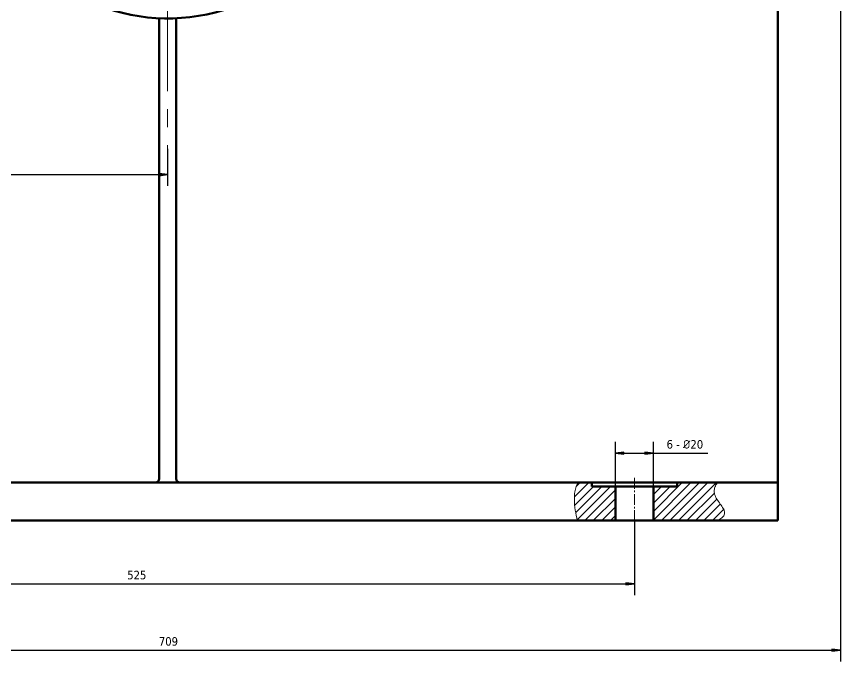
# Model space of a CAD drawing. Header units: millimetres. Extents: x 75 to 4670, y -59 to 2493.
# Drawn here: x 1149.2 to 1583.9, y 1388 to 1728.5 of the extents above; entities that cross this region are included whole.
import ezdxf

# ---------------------------------------------------------------- set-up
doc = ezdxf.new("R2010")
doc.units = ezdxf.units.MM
doc.header["$LTSCALE"] = 3
doc.linetypes.add('CENTER2', pattern=[28.575, 19.05, -3.175, 3.175, -3.175])
doc.linetypes.add('CENTERX2', pattern=[101.6, 63.5, -12.7, 12.7, -12.7])
for name, color, linetype, lineweight in [('副本(1) 中心标记（ISO）', 1, 'CENTER2', 13), ('副本(1) 中心线 (ISO)', 1, 'CENTERX2', 13), ('副本(1) 可见窄的 (ISO)', 7, 'Continuous', 15), ('可见 (ISO)', 7, 'Continuous', 50)]:
    doc.layers.add(name, color=color, linetype=linetype, lineweight=lineweight)
doc.styles.add('注释文本 (ISO)', font='tahoma.ttf')
doc.dimstyles.new('默认 (GB)', dxfattribs={"dimscale": 3, "dimtxt": 1.5, "dimasz": 1.5, "dimexe": 2, "dimexo": 0, "dimgap": 0.75, "dimtad": 1, "dimrnd": 1e-08, "dimdsep": 46, "dimtxsty": '注释文本 (ISO)', "dimblk": 'Filled-2', "dimcen": 0.09, "dimdle": 10, "dimclrd": 256, "dimclre": 256, "dimclrt": 256, "dimaunit": 1, "dimadec": 3, "dimazin": 2, "dimtfac": 1, "dimtmove": 0, "dimatfit": 3, "dimldrblk": 'Filled-2', "dimfxl": 1, "dimtolj": 1, "dimtzin": 0, "dimlwd": -1, "dimlwe": -1, "dimarcsym": 0})

# ---------------------------------------------------------------- blocks, each defined once
blk = doc.blocks.new('Filled-2')
at = {"color": 0}
for p, q in [((0, 0), (-1, 0.125)), ((-1, 0.125), (-1, -0.125)), ((-1, 0), (0, 0)), ((-1, -0.125), (0, 0))]:
    blk.add_line(p, q, dxfattribs=at)
at = {"color": 0, "flags": 128}
blk.add_lwpolyline([(-1, -0.125), (0, 0), (-1, 0.125), (-1, -0.125)], dxfattribs=at)
at = {"color": 0}
blk.add_solid([(-1, -0.125), (0, 0), (-1, 0.125), (-1, -0.125)], dxfattribs=at)
blk = doc.blocks.new('*D71')
at = {"transparency": 16777216}
for p, q in [((874.87, 1671.52), (874.87, 1639)), ((1228.87, 1658.55), (1228.87, 1639)), ((879.37, 1645), (1224.37, 1645))]:
    blk.add_line(p, q, dxfattribs=at)
at = {"layer": 'Defpoints', "color": 0, "transparency": 16777216}
for p in [(874.87, 1671.52), (1228.87, 1658.55), (1228.87, 1645)]:
    blk.add_point(p, dxfattribs=at)
at = {"transparency": 16777216, "xscale": 4.5, "yscale": 4.5, "zscale": 4.5, "rotation": 180}
blk.add_blockref('Filled-2', (874.87, 1645), dxfattribs=at)
at = {"transparency": 16777216, "xscale": 4.5, "yscale": 4.5, "zscale": 4.5}
blk.add_blockref('Filled-2', (1228.87, 1645), dxfattribs=at)
at = {"transparency": 16777216, "insert": (1051.87, 1649.59), "char_height": 4.5, "attachment_point": 5, "style": '注释文本 (ISO)'}
blk.add_mtext('\\A1;354 %%P 0.0445', dxfattribs=at)
blk = doc.blocks.new('*D73')
at = {"transparency": 16777216}
for p, q in [((1583.87, 1812.45), (1583.87, 1388)), ((874.75, 1412), (874.75, 1388)), ((879.25, 1394), (1579.37, 1394))]:
    blk.add_line(p, q, dxfattribs=at)
at = {"layer": 'Defpoints', "color": 0, "transparency": 16777216}
for p in [(1583.87, 1812.45), (874.75, 1412), (1583.87, 1394)]:
    blk.add_point(p, dxfattribs=at)
at = {"transparency": 16777216, "xscale": 4.5, "yscale": 4.5, "zscale": 4.5, "rotation": 180}
blk.add_blockref('Filled-2', (874.75, 1394), dxfattribs=at)
at = {"transparency": 16777216, "xscale": 4.5, "yscale": 4.5, "zscale": 4.5}
blk.add_blockref('Filled-2', (1583.87, 1394), dxfattribs=at)
at = {"transparency": 16777216, "insert": (1229.31, 1398.59), "char_height": 4.5, "attachment_point": 5, "style": '注释文本 (ISO)'}
blk.add_mtext('\\A1;709', dxfattribs=at)
blk = doc.blocks.new('*D77')
at = {"transparency": 16777216}
for p, q in [((950.13, 1462.45), (950.13, 1423)), ((1475.13, 1462.45), (1475.13, 1423)), ((954.63, 1429), (1470.63, 1429))]:
    blk.add_line(p, q, dxfattribs=at)
at = {"layer": 'Defpoints', "color": 0, "transparency": 16777216}
for p in [(950.13, 1462.45), (1475.13, 1462.45), (1475.13, 1429)]:
    blk.add_point(p, dxfattribs=at)
at = {"transparency": 16777216, "xscale": 4.5, "yscale": 4.5, "zscale": 4.5, "rotation": 180}
blk.add_blockref('Filled-2', (950.13, 1429), dxfattribs=at)
at = {"transparency": 16777216, "xscale": 4.5, "yscale": 4.5, "zscale": 4.5}
blk.add_blockref('Filled-2', (1475.13, 1429), dxfattribs=at)
at = {"transparency": 16777216, "insert": (1212.63, 1433.59), "char_height": 4.5, "attachment_point": 5, "style": '注释文本 (ISO)'}
blk.add_mtext('\\A1;525', dxfattribs=at)
blk = doc.blocks.new('*D104')
at = {"transparency": 16777216}
for p, q in [((1465.13, 1471.45), (1465.13, 1504)), ((1485.13, 1471.45), (1485.13, 1504)), ((1469.63, 1498), (1480.63, 1498)), ((1485.13, 1498), (1513.92, 1498))]:
    blk.add_line(p, q, dxfattribs=at)
at = {"layer": 'Defpoints', "color": 0, "transparency": 16777216}
for p in [(1485.13, 1498), (1465.13, 1471.45), (1485.13, 1471.45)]:
    blk.add_point(p, dxfattribs=at)
at = {"transparency": 16777216, "xscale": 4.5, "yscale": 4.5, "zscale": 4.5, "rotation": 180}
blk.add_blockref('Filled-2', (1465.13, 1498), dxfattribs=at)
at = {"transparency": 16777216, "xscale": 4.5, "yscale": 4.5, "zscale": 4.5}
blk.add_blockref('Filled-2', (1485.13, 1498), dxfattribs=at)
at = {"transparency": 16777216, "insert": (1501.77, 1502.59), "char_height": 4.5, "attachment_point": 5, "style": '注释文本 (ISO)'}
blk.add_mtext('\\A1;6 - {\\fISOCPEUR|b0|i0|c0|p34;%%C}20', dxfattribs=at)

msp = doc.modelspace()

# ---------------------------------------------------------------- hatches: boundary and pattern name
at = {"transparency": 33554687}
h = msp.add_hatch(dxfattribs=at)
h.set_pattern_fill('ANSI31', color=256)
edge = h.paths.add_edge_path()
edge.add_line((1465.126, 1480.449), (1452.626, 1480.449))
edge.add_line((1452.626, 1480.449), (1452.626, 1482.449))
edge.add_line((1452.626, 1482.449), (1445.469, 1482.449))
edge.add_spline(control_points=[(1445.469, 1482.449), (1445.469, 1482.449), (1445.469, 1482.448), (1445.469, 1482.448), (1445.469, 1482.448), (1445.468, 1482.448), (1445.468, 1482.447), (1445.465, 1482.442), (1445.46, 1482.435), (1445.431, 1482.391), (1445.389, 1482.328), (1445.284, 1482.16), (1445.225, 1482.062), (1445.055, 1481.766), (1444.935, 1481.542), (1444.699, 1481.048), (1444.583, 1480.78), (1444.47, 1480.486), (1444.463, 1480.467), (1444.456, 1480.449)], knot_values=[0.9752165, 0.9752165, 0.9752165, 0.9752165, 0.9764949, 0.9764949, 0.9798264, 0.9798264, 0.985551, 0.985551, 1.0068697, 1.0068697, 1.0693402, 1.0693402, 1.1239042, 1.1239042, 1.2132083, 1.2132083, 1.3015044, 1.3015044, 1.3074533, 1.3074533, 1.3074533, 1.3074533], degree=3, periodic=0)
edge.add_spline(control_points=[(1444.456, 1480.449), (1444.108, 1479.525), (1443.874, 1478.552), (1443.503, 1476.202), (1443.439, 1474.767), (1443.53, 1469.801), (1444.201, 1465.919), (1444.999, 1462.449)], knot_values=[0, 0, 0, 0, 0.2939697, 0.2939697, 0.7107716, 0.7107716, 1.7790929, 1.7790929, 1.7790929, 1.7790929], degree=3, periodic=0)
edge.add_line((1444.999, 1462.449), (1465.126, 1462.449))
edge.add_line((1465.126, 1462.449), (1465.126, 1480.449))
edge = h.paths.add_edge_path()
edge.add_spline(control_points=[(1519.026, 1462.449), (1519.776, 1462.822), (1520.568, 1463.28), (1521.622, 1464.147), (1522.003, 1464.534), (1522.484, 1465.301), (1522.628, 1465.647), (1522.768, 1466.414), (1522.751, 1466.805), (1522.557, 1467.724), (1522.325, 1468.255), (1521.17, 1470.306), (1519.721, 1471.909), (1518.15, 1474.487), (1517.722, 1475.35), (1517.28, 1476.985), (1517.203, 1477.712), (1517.333, 1479.151), (1517.518, 1479.815), (1517.797, 1480.449)], knot_values=[0.0557931, 0.0557931, 0.0557931, 0.0557931, 0.3969034, 0.3969034, 0.6083588, 0.6083588, 0.7619556, 0.7619556, 0.9225845, 0.9225845, 1.1408916, 1.1408916, 1.7627812, 1.7627812, 2.0464185, 2.0464185, 2.2697135, 2.2697135, 2.4791002, 2.4791002, 2.4791002, 2.4791002], degree=3, periodic=0)
edge.add_spline(control_points=[(1517.797, 1480.449), (1517.849, 1480.567), (1517.904, 1480.685), (1518.093, 1481.061), (1518.236, 1481.309), (1518.489, 1481.713), (1518.603, 1481.879), (1518.779, 1482.127), (1518.848, 1482.219), (1518.938, 1482.336), (1518.967, 1482.374), (1519.002, 1482.419), (1519.013, 1482.433), (1519.022, 1482.444), (1519.023, 1482.446), (1519.025, 1482.448), (1519.026, 1482.449), (1519.026, 1482.449)], knot_values=[1.3232872, 1.3232872, 1.3232872, 1.3232872, 1.3621745, 1.3621745, 1.4508602, 1.4508602, 1.5246453, 1.5246453, 1.5816649, 1.5816649, 1.6189194, 1.6189194, 1.6452865, 1.6452865, 1.6558284, 1.6558284, 1.6631944, 1.6631944, 1.6631944, 1.6631944], degree=3, periodic=0)
edge.add_line((1518.999, 1482.449), (1497.626, 1482.449))
edge.add_line((1497.626, 1482.449), (1497.626, 1480.449))
edge.add_line((1497.626, 1480.449), (1485.126, 1480.449))
edge.add_line((1485.126, 1480.449), (1485.126, 1462.449))
edge.add_line((1485.126, 1462.449), (1519.026, 1462.449))

# ---------------------------------------------------------------- linework, layer by layer
at = {"layer": '副本(1) 中心标记（ISO）', "linetype": 'CENTER2'}
msp.add_line((1228.868, 1831.949), (1228.868, 1658.554), dxfattribs=at)
at = {"layer": '副本(1) 中心线 (ISO)', "linetype": 'CENTER2', "ltscale": 0.1}
msp.add_line((1475.126, 1484.949), (1475.126, 1457.949), dxfattribs=at)
at = {"layer": '副本(1) 可见窄的 (ISO)'}
for points, knots in [([(1444.456, 1480.449), (1444.463, 1480.467), (1444.47, 1480.486), (1444.583, 1480.78), (1444.699, 1481.048), (1444.935, 1481.542), (1445.055, 1481.766), (1445.225, 1482.062), (1445.284, 1482.16), (1445.389, 1482.328), (1445.431, 1482.391), (1445.46, 1482.435), (1445.465, 1482.442), (1445.468, 1482.447), (1445.468, 1482.448), (1445.469, 1482.448), (1445.469, 1482.448), (1445.469, 1482.448), (1445.469, 1482.449), (1445.469, 1482.449)], [0.97521654, 0.97521654, 0.97521654, 0.97521654, 0.98116549, 0.98116549, 1.06946158, 1.06946158, 1.15876564, 1.15876564, 1.21332969, 1.21332969, 1.27580018, 1.27580018, 1.2971189, 1.2971189, 1.30284351, 1.30284351, 1.30617498, 1.30617498, 1.30745332, 1.30745332, 1.30745332, 1.30745332]), ([(1519.026, 1482.449), (1519.026, 1482.449), (1519.025, 1482.448), (1519.023, 1482.446), (1519.022, 1482.444), (1519.013, 1482.433), (1519.002, 1482.419), (1518.967, 1482.374), (1518.938, 1482.336), (1518.848, 1482.219), (1518.779, 1482.127), (1518.603, 1481.879), (1518.489, 1481.713), (1518.236, 1481.309), (1518.093, 1481.061), (1517.904, 1480.685), (1517.849, 1480.567), (1517.797, 1480.449)], [1.32328722, 1.32328722, 1.32328722, 1.32328722, 1.33065324, 1.33065324, 1.34119511, 1.34119511, 1.36756225, 1.36756225, 1.40481672, 1.40481672, 1.46183632, 1.46183632, 1.53562146, 1.53562146, 1.62430711, 1.62430711, 1.66319443, 1.66319443, 1.66319443, 1.66319443]), ([(1444.999, 1462.449), (1444.201, 1465.919), (1443.53, 1469.801), (1443.439, 1474.767), (1443.503, 1476.202), (1443.874, 1478.552), (1444.108, 1479.525), (1444.456, 1480.449)], [0, 0, 0, 0, 1.0683214, 1.0683214, 1.4851232, 1.4851232, 1.7790929, 1.7790929, 1.7790929, 1.7790929]), ([(1517.797, 1480.449), (1517.518, 1479.815), (1517.333, 1479.151), (1517.203, 1477.712), (1517.28, 1476.985), (1517.722, 1475.35), (1518.15, 1474.487), (1519.721, 1471.909), (1521.17, 1470.306), (1522.325, 1468.255), (1522.557, 1467.724), (1522.751, 1466.805), (1522.768, 1466.414), (1522.628, 1465.647), (1522.484, 1465.301), (1522.003, 1464.534), (1521.622, 1464.147), (1520.568, 1463.28), (1519.776, 1462.822), (1519.026, 1462.449)], [0.0557931, 0.0557931, 0.0557931, 0.0557931, 0.2651797, 0.2651797, 0.4884748, 0.4884748, 0.772112, 0.772112, 1.3940017, 1.3940017, 1.6123088, 1.6123088, 1.7729377, 1.7729377, 1.9265345, 1.9265345, 2.1379899, 2.1379899, 2.4791002, 2.4791002, 2.4791002, 2.4791002])]:
    msp.add_open_spline(points, degree=3, knots=knots, dxfattribs=at)
at = {"layer": '可见 (ISO)'}
for p, q in [((1550.859, 1760.469), (1550.859, 1484.449)), ((1224.368, 1727.55), (1224.368, 1484.449)), ((1233.368, 1484.449), (1233.368, 1727.55)), ((1445.469, 1482.449), (1140.863, 1482.449)), ((1445.469, 1482.449), (1452.626, 1482.449)), ((1452.626, 1482.449), (1452.626, 1480.449)), ((1452.626, 1482.449), (1497.626, 1482.449)), ((1497.626, 1480.449), (1497.626, 1482.449)), ((1497.626, 1482.449), (1519.026, 1482.449)), ((1539.576, 1482.449), (1519.026, 1482.449)), ((1550.859, 1482.449), (1539.576, 1482.449)), ((1550.859, 1484.449), (1550.859, 1482.449)), ((1550.859, 1462.449), (1550.859, 1482.449)), ((1452.626, 1480.449), (1465.126, 1480.449)), ((1465.126, 1480.449), (1465.126, 1462.449)), ((1485.126, 1480.449), (1465.126, 1480.449)), ((1485.126, 1480.449), (1497.626, 1480.449)), ((1485.126, 1462.449), (1485.126, 1480.449)), ((1444.999, 1462.449), (1138.863, 1462.449)), ((1465.126, 1462.449), (1444.999, 1462.449)), ((1485.126, 1462.449), (1465.126, 1462.449)), ((1519.026, 1462.449), (1485.126, 1462.449)), ((1530.859, 1462.449), (1519.026, 1462.449)), ((1530.859, 1462.449), (1550.859, 1462.449))]:
    msp.add_line(p, q, dxfattribs=at)
for centre, radius, start, end in [((1228.868, 1827.449), 100, 219.64611, 110.06119), ((1222.368, 1484.449), 2, 270, 0), ((1235.368, 1484.449), 2, 180, 270)]:
    msp.add_arc(centre, radius, start, end, dxfattribs=at)

# ---------------------------------------------------------------- dimensions: what is measured, and where the dimension line sits
dim = msp.add_linear_dim(base=(1583.87, 1394), p1=(874.752, 1412), p2=(1583.87, 1812.449), text='709', dimstyle='默认 (GB)')
dim.commit()
dim.dimension.update_dxf_attribs({"geometry": '*D73', "text_midpoint": (1229.311, 1394), "dimtype": 160})
for base, p1, p2, text, picture, middle in [((1228.868, 1645), (874.868, 1671.525), (1228.868, 1658.554), '<> %%P 0.0445', '*D71', (1051.868, 1649.594)), ((1485.126, 1498), (1465.126, 1471.449), (1485.126, 1471.449), '6 - {\\fISOCPEUR|b0|i0|c0|p34;%%C}<>', '*D104', (1501.773, 1502.594))]:
    dim = msp.add_linear_dim(base=base, p1=p1, p2=p2, text=text, dimstyle='默认 (GB)')
    dim.commit()
    dim.dimension.update_dxf_attribs({"geometry": picture, "text_midpoint": middle})
dim = msp.add_linear_dim(base=(1475.126, 1429), p1=(950.126, 1462.449), p2=(1475.126, 1462.449), dimstyle='默认 (GB)')
dim.commit()
dim.dimension.update_dxf_attribs({"geometry": '*D77', "text_midpoint": (1212.626, 1429), "dimtype": 160})

doc.saveas('drawing.dxf')
